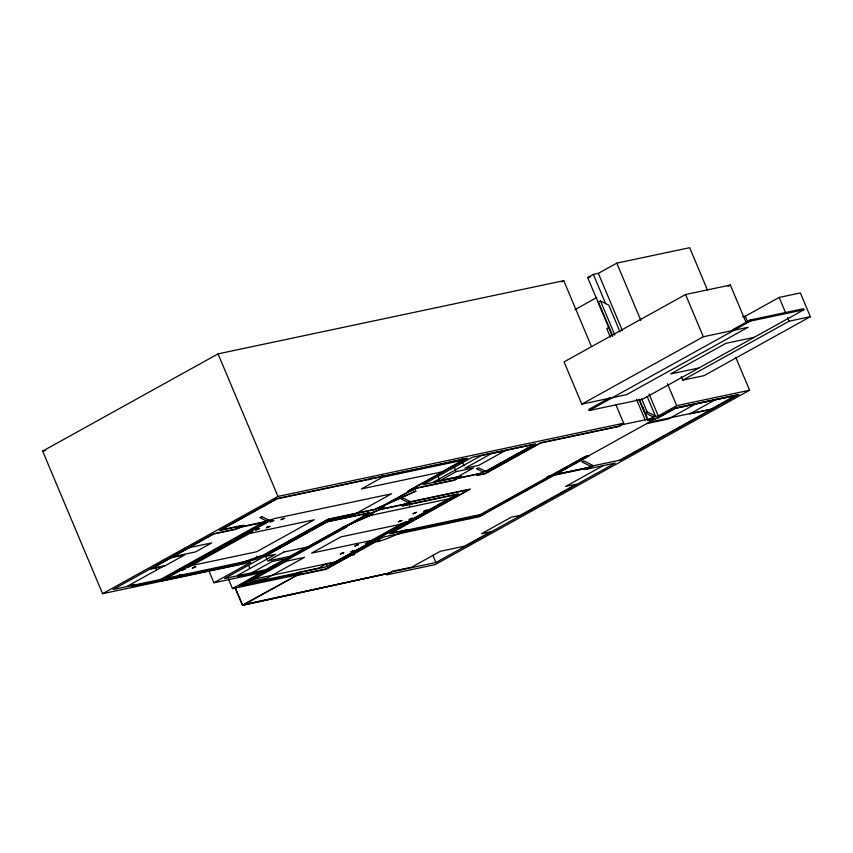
<?xml version="1.0" encoding="UTF-8"?>
<svg xmlns="http://www.w3.org/2000/svg" width="853" height="853" viewBox="0 0 853 853"><rect width="100%" height="100%" fill="white"/><g stroke="black" fill="none" stroke-linecap="round" stroke-linejoin="round"><path stroke-width="1.28" d="M242.433 605.31L390.311 572.885L242.433 605.31L234.938 587.493M208.804 570.572L213.932 582.748L250.825 562.287L102.573 593.677L42.65 451.13L218.048 353.878L563.769 280.68L591.428 346.467M561.498 281.938L563.769 280.68M612.262 336.039L587.685 277.556L593.368 274.41L598.337 273.355L616.783 263.129L689.672 247.69L707.595 290.34M574.869 309.692L596.844 297.494M102.573 593.677L277.971 496.425L623.692 423.227L616.005 404.951M608.978 327.349L606.76 328.576L610.343 337.106M746.076 322.445L730.349 285.041L685.567 294.52L564.046 361.896L581.81 404.141L626.582 394.651L748.102 327.275L703.33 336.754L581.81 404.141M368.475 479.781L371.812 477.925M462.987 460.172L382.496 477.222L361.352 488.94L441.843 471.901L462.987 460.172L462.091 458.061M728.035 286.32L730.349 285.041M257.222 557.329C251.027 561.978 243.19 562.063 236.324 565.027L161.729 580.818L273.674 518.752L391.623 493.78L354.315 514.466L327.797 520.085L264.643 555.09L257.222 557.329L256.785 556.273M251.699 572.843L272.032 561.573L285.904 558.63L265.582 569.9M228.391 578.867L232.485 588.613L261.05 572.779L213.932 582.748M378.647 507.567L416.083 491.04L375.149 509.497L328.032 519.477L256.508 559.141L165.407 578.43L271.68 519.498L266.019 520.703L160.545 579.454L113.108 589.498L213.698 533.722L238.445 528.487L244.129 525.331L219.381 530.577L277.129 498.557L467.657 458.21L407.606 491.499L412.457 490.475L417.288 487.799L454.34 479.962L460.023 476.806L422.971 484.653L472.509 457.187L535.684 443.805L486.157 471.272L482.905 471.954L476.496 468.724L478.608 467.796L485.016 471.027L482.905 471.954M380.566 507.162L410.901 490.347L408.256 490.901L466.133 458.818L277.012 498.856L220.906 529.969L242.359 525.427L239.266 527.143L269.889 520.661L266.328 521.801L161.185 580.104L238.765 563.673C246.922 561.007 254.823 557.659 263.076 555.26L328.16 519.168L375.277 509.198L377.932 507.727L384.181 506.394L381.526 507.866L383.786 507.386L380.694 509.102L406.572 503.633L409.664 501.916L470.483 489.036L390.749 533.253L407.35 529.734L404.247 531.451L479.994 515.415L551.39 475.825L547.104 476.731L552.531 475.196L587.216 455.96L588.186 455.747L553.501 474.982L591.225 466.911L593.059 465.898M381.536 506.959L411.871 490.144L417.16 488.108L454.254 480.26L457.347 478.544L479.781 473.788M383.498 506.533L380.001 508.473L383.487 507.738L371.119 513.399L366.268 514.423L369.466 512.653L327.2 521.609L224.595 578.505L266.861 569.548L342.085 527.836L373.347 514.039L341.701 527.644L346.936 526.813L243.02 584.433L327.125 566.627L458.424 493.823L402.424 505.68L410.208 501.596L403.32 498.109L401.209 499.037L408.107 502.524L468.958 489.643L389.224 533.85L480.335 514.562L584.71 456.686L589.562 455.651L479.493 516.683L383.541 537.006L326.294 568.748L232.485 588.613M744.477 316.655L779.152 297.43L800.359 292.931L810.35 316.698L704.013 375.661L682.805 380.15L681.302 376.589M609.671 397.882L588.783 409.461L589.231 410.517L642.576 399.225L803.878 309.778L803.43 308.722L750.086 320.024L732.684 329.674M589.231 410.517L750.533 321.08L803.878 309.778M242.54 605.022L300.832 573.152L243.862 604.734L242.54 605.022L235.044 587.205M399.289 533.669L404.983 530.513M682.805 380.15L789.142 321.186L810.35 316.698M623.692 423.227L618.009 426.372L540.535 442.782L485.314 473.394L477.222 475.11M469.683 518.763L475.366 515.607M638.897 399.396L647.598 420.102L655.392 416.029L647.192 396.528M639.366 399.364L644.996 412.767L653.291 416.957L658.249 415.901L676.706 405.676L749.584 390.237L735.755 357.343M655.562 418.706L554.663 474.652L590.969 467.049M695.174 404.151L668.336 419.036L646.713 423.61M587.237 469.118L589.828 467.679L552.36 475.611L480.964 515.201L483.395 514.69M714.889 399.972L689.682 413.95L710.496 409.547L735.712 395.568M602.879 465.813L565.592 486.477L576.489 484.173L520.383 515.287L511.214 517.227L481.518 533.69L490.688 531.75L464.778 546.112L440.308 551.294L411.615 567.202L392.423 571.265L388.787 573.28L244.694 604.361M619.683 460.257L737.205 395.088L675.747 408.107L657.3 418.333L648.781 420.145L651.873 418.428L622.551 424.634L619.449 426.351L540.418 443.08L485.197 473.703L476.678 475.505L484.014 471.442L486.274 470.963L534.17 444.413L481.113 455.641L433.228 482.201L461.58 476.198L458.487 477.915L480.911 473.159M749.584 390.237L435.062 564.643L386.654 574.89L392.337 571.745L435.904 562.522L615.216 463.083L584.998 469.491L592.782 465.407L583.868 460.897L581.767 461.825L590.681 466.335L620.899 459.938L738.922 394.491L675.747 407.873L657.418 418.034L647.598 420.102M620.056 331.956L608.786 305.161L600.501 300.97L598.401 301.898L612.731 336.007M644.996 412.767L647.107 411.839L655.392 416.029M347.949 556.113L354.421 554.717M587.685 277.556L590.137 277.044M42.65 451.13L45.252 450.587M742.707 316.772L745.277 316.228L747.75 322.093M754.159 337.351L725.882 343.332L670.639 373.966L698.927 367.974M675.288 408.363L736.747 395.344M649.144 422.256L712.34 408.875M249.428 533.509L314.299 519.765L256.572 551.784L191.69 565.518M362.44 515.98L367.632 514.881M448.667 498.877L361.576 517.313L247.722 580.445L334.813 562.01M400.526 524.264L340.848 536.9L311.569 553.128L371.247 540.493M482.254 515.319L403.117 532.08C393.766 535.257 385.161 540.397 375.235 542.028L326.081 569.292L296.748 575.498M779.152 297.43L785.645 312.87M787.639 317.625L789.142 321.186M750.086 320.024L750.533 321.08M685.567 294.52L703.33 336.754M616.783 263.129L640.848 320.387M667.483 383.743L676.706 405.676M598.337 273.355L622.402 330.623M649.037 393.969L658.249 415.901M593.368 274.41L605.662 303.647M600.501 300.97L614.842 335.08M641.467 398.436L647.107 411.839M643.002 407.638L644.537 411.295M645.561 413.737L647.096 417.384M636.466 399.247L645.177 419.953M462.486 462.401L463.957 465.919M454.169 466.74L455.705 470.398M437.92 475.761L439.455 479.418M432.823 555.207L435.904 562.522M408.811 503.537L409.835 505.978M381.6 475.11L382.496 477.222M378.508 538.84L379.532 541.282M326.102 564.185L327.125 566.627M218.048 353.878L277.971 496.425M265.187 555.154L267.16 559.856M248.628 565.528L249.652 567.97M236.59 563.79L237.038 564.846M155.427 567.277L156.451 569.708M213.581 534.031L151.407 568.503L164.234 565.795L127.843 585.968L135.062 584.444L131.586 586.374L160.215 580.307L265.358 522.004L238.126 527.772L235.033 529.489L213.581 534.031M170.856 557.841L150.512 569.122L164.384 566.179L184.717 554.908L170.856 557.841M189.195 547.669L172.924 556.689L195.476 551.912L211.747 542.892L189.195 547.669M249.897 532.293L185.655 567.906L188.438 567.32L252.68 531.707L249.897 532.293M168.862 577.46L166.825 578.59L170.6 577.097L168.862 577.46M183.502 569.346L181.465 570.476L185.229 568.983L183.502 569.346M257.563 528.988L255.527 530.118L259.291 528.625L257.563 528.988M272.203 520.874L270.166 522.004L273.92 520.511L272.203 520.874M179.62 575.178L177.584 576.308L181.358 574.815L179.62 575.178M194.26 567.064L192.224 568.194L195.998 566.701L194.26 567.064M268.311 526.717L266.275 527.847L270.049 526.344L268.311 526.717M282.951 518.603L280.914 519.733L284.689 518.229L282.951 518.603M327.083 521.908L264.398 556.668L275.615 554.29L237.582 575.38L241.143 574.623L237.795 576.489L266.52 570.401L367.931 514.167L365.287 514.732L367.942 513.261L327.083 521.908M283.921 552.008L267.65 561.029L290.201 556.252L306.472 547.231L283.921 552.008M266.232 570.892L238.808 586.096L295.362 574.122L298.454 572.406L318.617 568.141L325.068 564.569L333.694 562.745L456.899 494.42L402.339 505.978L405.431 504.262L379.553 509.742L368.901 513.964L267.49 570.199L269.974 569.665L268.706 570.369L266.232 570.892M286.523 561.146L249.119 581.885L267.149 578.067L304.564 557.318L286.523 561.146M456.216 471.613L439.967 480.634L457.315 476.955L473.575 467.945L456.216 471.613M491.381 453.604L464.949 468.265L478.821 465.322L505.253 450.672L491.381 453.604M342.128 553.064L340.102 554.194L343.866 552.701L342.128 553.064M356.767 544.95L354.731 546.08L358.505 544.587L356.767 544.95M400.27 520.831L398.244 521.951L402.008 520.458L400.27 520.831M414.91 512.706L412.884 513.837L416.648 512.344L414.91 512.706M403.778 522.452L367.995 542.295L370.767 541.708L406.54 521.865L403.778 522.452M352.886 550.793L350.86 551.912L354.624 550.42L352.886 550.793M367.526 542.679L365.489 543.798L369.264 542.305L367.526 542.679M411.029 518.549L409.003 519.68L412.767 518.187L411.029 518.549M425.668 510.435L423.642 511.555L427.406 510.062L425.668 510.435M261.988 516.673L259.888 517.6L266.019 520.703L268.119 519.776L261.988 516.673"/></g></svg>
